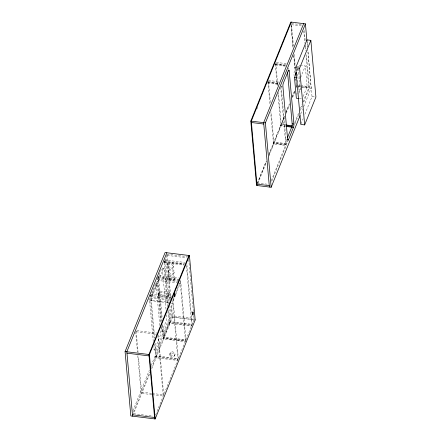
<?xml version="1.0" encoding="UTF-8"?>
<svg xmlns="http://www.w3.org/2000/svg" width="441" height="441" viewBox="0 0 441 441"><rect width="100%" height="100%" fill="white"/><g stroke="black" fill="none" stroke-linecap="round" stroke-linejoin="round"><path stroke-width="0.33" stroke-dasharray="2.21 1.65" d="M179.107 280.719L157.674 278.078L157.939 277.428M157.613 278.547L161.389 269.203M167.519 265.51L167.988 264.346M158.512 294.252L159.818 291.016L169.553 292.212L169.68 293.596L168.374 296.832L158.639 295.63L158.512 294.252L168.247 295.448L169.553 292.212M168.065 271.639L168.534 270.471M158.639 295.63L159.945 292.394L159.818 291.016M168.616 277.769L169.09 276.606M173.269 267.384L173.743 266.221M173.815 273.525L174.283 272.356M174.366 279.655L174.834 278.492M173.076 299.445L174.09 296.925M175.865 292.526L180.187 281.838M173.197 300.823L174.719 297.052M175.739 294.533L180.308 283.221L178.969 283.056M132.895 410.841L149.411 369.955M151.219 365.479L170.838 316.93L169.857 305.971M163.98 335.177L169.013 322.713L169.708 322.801L164.675 335.259L164.791 336.566L164.096 336.483L163.98 335.177L164.675 335.259M155.453 356.94L155.712 356.289L177.811 359.013L177.618 360.429L155.519 357.706L155.453 356.94L177.883 359.779L172.448 298.838M163.038 338.17L163.297 337.519L185.396 340.248L185.203 341.659L163.104 338.936L163.038 338.17L185.132 340.893M169.311 322.636L169.57 321.991L191.67 324.714L191.477 326.125L169.377 323.402L169.311 322.636L191.741 325.48L186.367 265.223M133.491 412.23L149.753 371.983M151.561 367.513L172.464 315.767L194.564 318.49M132.84 415.527L149.874 373.362M151.682 368.891L172.585 317.145L171.367 303.441M256.833 109.092L257.61 107.18M169.757 354.117L170.226 352.954M174.548 355.689L175.016 354.525M155.59 414.953L194.046 319.769L170.838 316.93M294.82 70.775L293.871 73.129L294.114 75.835M296.81 70.406L298.237 66.872L296.484 66.657M297.228 70.781L298.469 67.705M298.717 67.087L299.461 65.246M273.106 143.116L273.365 142.465L285.729 143.992L285.536 145.403L273.172 143.882L273.106 143.116L285.47 144.637M285.702 126.402L280.498 125.757L280.691 124.345L285.244 124.908M257.428 182.861L266.204 161.136M269.043 154.113L284.528 115.779M286.077 111.948L289.434 103.641M292.273 96.612L294.853 90.229M296.143 87.031L296.661 85.752M257.318 183.539L266.353 161.18M268.933 154.791L284.423 116.463M285.972 112.626L289.324 104.324M292.163 97.296L295.007 90.267M296.038 87.715L296.55 86.436L296.308 83.696M257.809 183.599L266.325 162.52M268.905 156.131L284.908 116.523M286.198 113.326L289.296 105.658M292.653 97.356L294.974 91.607M300.586 77.649L305.304 65.963L300.762 65.406M296.633 94.357L297.113 93.183M298.827 92.086L300.315 88.398M298.86 93.398L300.288 89.87L298.237 66.872M303.176 96.496L307.151 86.662L305.304 65.963M271.336 180.551L287.339 140.944M294.825 122.416L298.7 112.83M300.503 108.359L302.052 104.528M303.088 101.97L309.279 86.64L302.124 85.758M271.722 181.29L287.979 141.043M294.952 123.794L298.822 114.213M300.371 110.377L302.179 105.906M303.728 102.075L309.406 88.018L306.346 53.774M300.834 113.789L302.636 109.318M303.673 106.761L311.153 88.233L307.735 49.877M301.032 123.794L303.077 118.734M304.863 114.307L312.019 96.596L307.873 50.125M291.418 23.489L301.831 24.773M291.6 24.735L301.363 25.936M276.38 62.402L286.793 63.686M275.912 63.565L286.325 64.849M274.997 64.132L285.41 65.417M285.74 65.538L275.327 64.254L275.068 64.899L285.481 66.183M297.741 77.941L299.687 78.184M268.409 80.444L279.473 81.806M298.221 85.278L301.473 85.675M268.591 81.69L278.999 82.969M301.308 85.94L307.151 86.662M267.676 82.258L278.089 83.536M268.007 82.373L278.42 83.658M298.397 86.519L301.65 86.921M302.3 87.004L308.81 87.803L305.938 55.621M298.342 86.656L300.293 86.899M300.944 86.976L311.153 88.233M267.748 83.024L278.155 84.303M282.317 86.326L281.149 86.182A2.326 0.557 -83 0 1 281.132 85.94M298.535 89.65L300.288 89.87M312.019 96.596L314.615 96.915M299.588 98.635L301.534 98.878M285.785 124.511L281.226 123.949L278.42 92.45M280.426 124.99L285.636 125.635M257.379 182.971L268.442 184.332M166.968 254.137L187.728 256.701M167.167 255.389L186.587 257.781M164.614 259.964L184.702 262.439M164.146 261.127L184.906 263.69M164.554 261.86L183.974 264.253M164.212 261.893L184.305 264.374M163.953 262.544L184.04 265.019M162.112 268.04L163.865 268.26M159.008 275.581L178.429 277.973M158.54 276.744L179.967 279.385M179.366 280.068L157.608 277.312L157.674 278.078M178.848 281.672L158.087 279.114L150.976 296.716L171.736 299.279M178.302 282.973L158.209 280.493L151.098 298.099L169.851 300.409M155.833 283.574L157.586 283.789M159.945 292.394L169.68 293.596M150.756 294.268L171.516 296.826M171.047 297.989L150.287 295.431L154.196 339.256M169.934 302.471L148.507 299.83L150.75 300.641L168.831 302.873M171.51 303.204L172.85 303.369L170.606 302.554M194.095 319.653L171.996 316.93L170.893 304.604M161.792 331.202L163.539 331.417M136.782 330.59L156.875 333.065M136.313 331.753L157.073 334.317M154.207 349.972L155.96 350.187M151.654 393.372L141.611 392.132L138.375 355.843M152.327 393.455L163.71 394.86L158.336 334.603M151.853 394.618L141.137 393.3L137.779 355.639M152.525 394.701L163.236 396.024L157.861 335.766M133.601 413.702L153.016 416.1M307.024 40.555L307.57 46.707M307.063 42.342L307.493 47.137M304.273 30.484L305.31 42.132M305.552 44.866L305.922 48.979M303.739 30.969L304.841 43.295M305.144 46.718L305.514 50.831M296.666 68.686L296.848 70.714M297.151 74.099L297.388 76.8M297.692 80.185L297.934 82.891M298.237 86.271L298.474 88.977M291.54 24.85L293.436 46.084M294.169 54.304L295.266 66.63M291.054 24.79L293.072 47.391M293.805 55.61L294.902 67.942M295.883 78.9L296.005 80.273M291.071 26.025L292.967 47.253M293.7 55.467L294.919 69.16M295.773 78.746L296.143 82.858M296.203 83.542L296.446 86.282M288.464 67.953L288.585 69.325M281.137 86.078L286.27 143.595L273.905 142.068L271.221 111.942M280.669 87.241L285.801 144.758L273.437 143.231L270.686 112.422M275.79 63.008L277.808 85.604M275.322 64.171L277.273 86.083M278.006 94.297L280.757 125.112M268.47 81.127L270.487 103.723M268.001 82.291L270.013 104.886M188.72 259.396L193.362 311.44M193.726 315.547L194.029 318.97M186.896 264.743L192.21 324.317L170.11 321.588L169.013 309.268M180.623 280.278L185.937 339.846L163.837 337.122L162.613 323.429M180.149 281.441L185.463 341.014L163.363 338.286L162.205 325.276M173.037 299.042L178.351 358.616L156.252 355.893L155.094 342.883M167.029 254.815L170.876 297.967M166.5 255.306L170.347 298.441M165.645 258.707L169.432 301.175M168.247 295.448L168.374 296.832M164.675 260.648L168.523 303.788M164.267 262.5L168.054 304.952M168.539 310.431L169.824 324.107L169.129 324.019L169.013 322.713M167.508 306.716L164.151 269.071A2.326 0.557 -83 0 0 163.391 268.795L159.366 278.762A2.326 0.557 -83 0 0 158.92 282.014M167.933 311.506L168.484 317.663A2.326 0.557 -83 0 1 168.038 320.916L164.013 330.882A2.326 0.557 -83 0 1 163.253 330.607M165.998 309.235L162.398 268.85A2.326 0.557 -83 0 0 161.638 268.58M166.489 314.709L166.731 317.448A2.326 0.557 -83 0 1 166.29 320.701L162.26 330.667A2.326 0.557 -83 0 1 161.5 330.392L161.257 327.652M158.402 276.182L162.189 318.634M157.928 277.345L161.775 320.486M161.169 321.561L157.872 284.599A2.326 0.557 -83 0 0 157.117 284.329L151.781 297.532A2.326 0.557 -83 0 0 151.335 300.779M161.599 326.351L162.211 333.198A2.326 0.557 -83 0 1 161.764 336.45L156.428 349.652A2.326 0.557 -83 0 1 155.673 349.377M160.772 322.178L157.167 281.799A2.326 0.557 -83 0 1 157.465 278.988M159.785 325.452L156.12 284.384A2.326 0.557 -83 0 0 155.364 284.109L150.028 297.311A2.326 0.557 -83 0 0 149.951 297.521M160.276 330.926L160.458 332.983A2.326 0.557 -83 0 1 160.011 336.229L154.681 349.437A2.326 0.557 -83 0 1 153.92 349.162L153.677 346.422M150.816 294.952L154.664 338.087M154.62 344.046L155.783 357.056M153.248 341.632L149.587 300.564A2.326 0.557 -83 0 1 149.747 298.292M136.175 331.191L138.066 352.42M135.641 331.676L137.476 352.216M286.65 139.654A2.326 0.557 -83 0 1 285.895 139.378M167.971 267.29A3.032 2.194 22 0 0 173.032 267.908A3.032 2.194 22 0 0 170.182 264.148A3.032 2.194 22 0 0 167.971 267.29M168.512 273.42A3.032 2.194 22 0 0 173.572 274.043A3.032 2.194 22 0 0 170.733 270.278A3.032 2.194 22 0 0 168.512 273.42M169.068 279.55A3.026 2.188 22 0 0 174.123 280.173A3.026 2.188 22 0 0 171.284 276.413A3.026 2.188 22 0 0 169.068 279.55M168.445 266.127A3.032 2.194 22 0 0 173.5 266.739A3.032 2.194 22 0 0 170.656 262.985A3.032 2.194 22 0 0 168.445 266.127M168.98 272.251A3.032 2.194 22 0 0 174.041 272.874A3.032 2.194 22 0 0 171.202 269.115A3.032 2.194 22 0 0 168.98 272.251M169.537 278.387A3.026 2.188 22 0 0 174.592 279.01A3.026 2.188 22 0 0 171.758 275.25A3.026 2.188 22 0 0 169.537 278.387M170.601 354.437A2.525 1.825 22 0 0 174.812 354.955A2.525 1.825 22 0 0 172.448 351.824A2.525 1.825 22 0 0 170.601 354.437M170.127 355.606A2.525 1.825 22 0 0 174.344 356.124A2.525 1.825 22 0 0 171.979 352.987A2.525 1.825 22 0 0 170.127 355.606"/><path stroke-width="0.66" d="M125.084 351.565L165.094 252.544L189.432 255.543L195.176 319.929L155.166 418.95L130.828 415.951L125.084 351.565L149.422 354.564L189.432 255.543M166.847 252.759L126.837 351.78L132.581 416.166M188.946 255.482L148.937 354.503L154.681 418.889M174.344 296.297L174.851 295.04M300.056 115.707L271.149 187.254L256.546 185.457L250.802 121.071L290.812 22.05L305.415 23.853L306.942 40.974M291.297 22.111L251.293 121.132L257.031 185.518M303.662 23.632L263.652 122.653L269.396 187.039M271.149 187.254L265.405 122.868L305.415 23.853M295.718 67.705L306.964 39.872L310.855 40.357L315.916 97.075L304.67 124.902L300.779 124.423L295.718 67.705L299.61 68.184L310.855 40.357M296.098 72.17L295.624 73.344L295.746 74.7M298.937 98.558L296.341 98.238L294.494 77.544L296.484 72.622M287.411 137.768L291.727 127.096A2.326 0.557 -83 0 0 292.168 123.844L287.549 72.015M288.403 139.869L293.48 127.311A2.326 0.557 -83 0 0 293.921 124.059L289.175 70.863A2.326 0.557 -83 0 0 288.42 70.593L283.348 83.145A2.326 0.557 -83 0 0 282.902 86.397L287.648 139.593A2.326 0.557 -83 0 0 288.403 139.869L287.234 139.725M288.012 70.72L289.175 70.863M294.494 77.544L297.091 77.864M292.168 123.844L293.921 124.059M285.895 124.985L292.4 125.79M250.802 121.071L265.405 122.868M286.286 125.713L292.14 126.435M291.727 127.096L293.48 127.311M286.352 126.479L292.207 127.201M251.414 122.51L263.779 124.037M256.91 184.134L269.275 185.661M194.685 319.868L195.176 319.929M126.964 353.158L149.058 355.887M132.46 414.788L154.554 417.511M299.61 68.184L304.67 124.902M295.288 73.272L295.409 74.639M149.422 354.564L155.166 418.95M174.443 293.497A1.516 0.364 -83 0 1 174.592 295.349A1.516 0.364 -83 0 1 173.952 296.33M192.447 312.085A1.516 0.364 -83 0 1 192.8 312.867A1.516 0.364 -83 0 1 192.447 314.775M174.912 296.093A1.516 0.364 -83 0 0 175.016 293.601A1.516 0.364 -83 0 0 174.366 295.498A1.516 0.364 -83 0 0 174.912 296.093M193.037 314.582A1.516 0.364 -83 0 0 193.13 312.101A1.516 0.364 -83 0 0 192.48 314.042A1.516 0.364 -83 0 0 193.037 314.582"/></g></svg>
